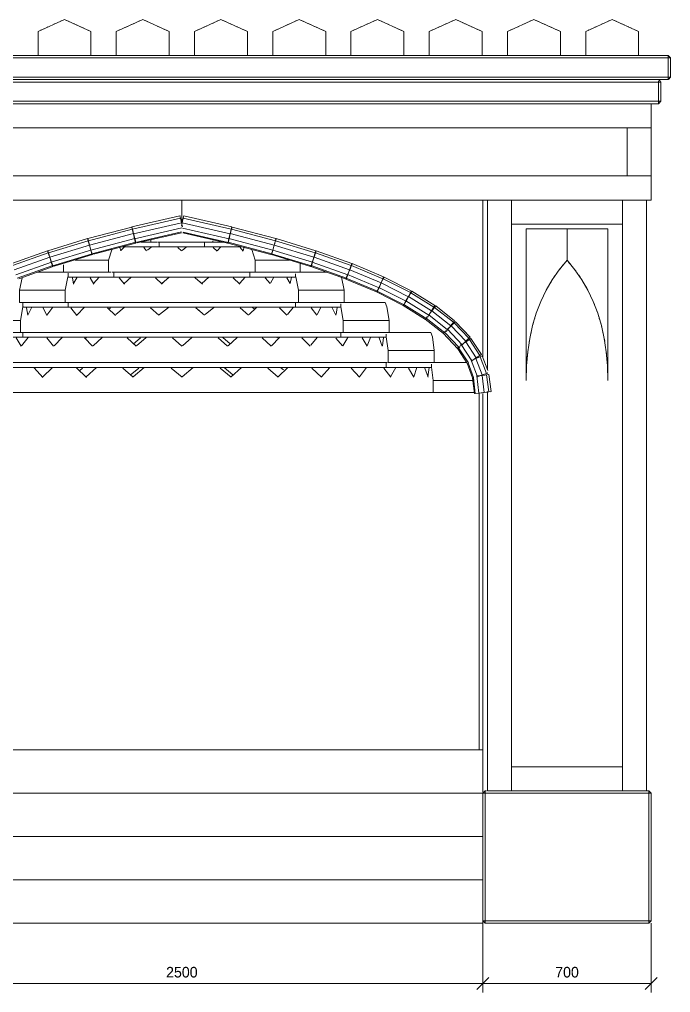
# Model space of a CAD drawing. Header units: metres. Extents: x 10 to 831, y 10 to 584.
# Drawn here: x 153 to 261.2, y 252.5 to 414.2 of the extents above; entities that cross this region are included whole.
import ezdxf
from ezdxf.enums import TextEntityAlignment as Align

# ---------------------------------------------------------------- set-up
doc = ezdxf.new("R2010")
doc.units = ezdxf.units.M
doc.layers.add('DIM', color=1, linetype='Continuous', lineweight=13)
doc.layers.add('VIS', color=8, linetype='Continuous', lineweight=13)

msp = doc.modelspace()

# ---------------------------------------------------------------- linework, layer by layer
at = {"layer": 'DIM'}
for p, q in [((230, 264), (230, 252.5)), ((230, 264), (230, 252.5)), ((258, 264), (258, 252.5)), ((130, 254), (230, 254)), ((229, 253), (231, 255)), ((229, 253), (231, 255)), ((230, 254), (258, 254)), ((257, 253), (259, 255))]:
    msp.add_line(p, q, dxfattribs=at)
at = {"layer": 'VIS'}
for p, q in [((160.5, 414.16), (156.1, 412.16)), ((159.84, 413.86), (159.95, 413.91)), ((160.28, 414.06), (160.5, 414.16)), ((160.5, 414.16), (160.83, 414.01)), ((164.9, 412.16), (160.5, 414.16)), ((160.5, 414.16), (160.5, 414.16)), ((161.16, 413.86), (161.27, 413.81)), ((173.5, 414.16), (169.1, 412.16)), ((172.84, 413.86), (172.95, 413.91)), ((173.28, 414.06), (173.5, 414.16)), ((173.5, 414.16), (173.83, 414.01)), ((177.9, 412.16), (173.5, 414.16)), ((173.5, 414.16), (173.5, 414.16)), ((174.16, 413.86), (174.27, 413.81)), ((186.5, 414.16), (182.1, 412.16)), ((185.84, 413.86), (185.95, 413.91)), ((186.28, 414.06), (186.5, 414.16)), ((186.5, 414.16), (186.83, 414.01)), ((190.9, 412.16), (186.5, 414.16)), ((186.5, 414.16), (186.5, 414.16)), ((187.16, 413.86), (187.27, 413.81)), ((199.5, 414.16), (195.1, 412.16)), ((198.84, 413.86), (198.95, 413.91)), ((199.28, 414.06), (199.5, 414.16)), ((199.5, 414.16), (199.83, 414.01)), ((203.9, 412.16), (199.5, 414.16)), ((199.5, 414.16), (199.5, 414.16)), ((200.16, 413.86), (200.27, 413.81)), ((212.5, 414.16), (208.1, 412.16)), ((211.84, 413.86), (211.95, 413.91)), ((212.28, 414.06), (212.5, 414.16)), ((212.5, 414.16), (212.83, 414.01)), ((216.9, 412.16), (212.5, 414.16)), ((212.5, 414.16), (212.5, 414.16)), ((213.16, 413.86), (213.27, 413.81)), ((225.5, 414.16), (221.1, 412.16)), ((224.84, 413.86), (224.95, 413.91)), ((225.28, 414.06), (225.5, 414.16)), ((225.5, 414.16), (225.83, 414.01)), ((229.9, 412.16), (225.5, 414.16)), ((225.5, 414.16), (225.5, 414.16)), ((226.16, 413.86), (226.27, 413.81)), ((238.5, 414.16), (234.1, 412.16)), ((237.84, 413.86), (237.95, 413.91)), ((238.28, 414.06), (238.5, 414.16)), ((238.5, 414.16), (238.83, 414.01)), ((242.9, 412.16), (238.5, 414.16)), ((238.5, 414.16), (238.5, 414.16)), ((239.16, 413.86), (239.27, 413.81)), ((251.5, 414.16), (247.1, 412.16)), ((250.84, 413.86), (250.95, 413.91)), ((251.28, 414.06), (251.5, 414.16)), ((251.5, 414.16), (251.83, 414.01)), ((255.9, 412.16), (251.5, 414.16)), ((251.5, 414.16), (251.5, 414.16)), ((252.16, 413.86), (252.27, 413.81)), ((156.54, 412.36), (156.65, 412.41)), ((156.98, 412.56), (157.09, 412.61)), ((157.64, 412.86), (157.75, 412.91)), ((158.08, 413.06), (158.19, 413.11)), ((158.74, 413.36), (158.85, 413.41)), ((159.18, 413.56), (159.29, 413.61)), ((161.6, 413.66), (161.71, 413.61)), ((162.04, 413.46), (162.15, 413.41)), ((162.48, 413.26), (162.81, 413.11)), ((163.14, 412.96), (163.25, 412.91)), ((163.58, 412.76), (163.69, 412.71)), ((164.02, 412.56), (164.13, 412.51)), ((164.46, 412.36), (164.57, 412.31)), ((169.54, 412.36), (169.65, 412.41)), ((169.98, 412.56), (170.09, 412.61)), ((170.42, 412.76), (170.53, 412.81)), ((170.86, 412.96), (170.97, 413.01)), ((171.52, 413.26), (171.63, 413.31)), ((171.96, 413.46), (172.07, 413.51)), ((172.4, 413.66), (172.51, 413.71)), ((174.82, 413.56), (174.93, 413.51)), ((175.26, 413.36), (175.37, 413.31)), ((175.92, 413.06), (176.03, 413.01)), ((176.36, 412.86), (176.47, 412.81)), ((177.02, 412.56), (177.13, 412.51)), ((177.46, 412.36), (177.57, 412.31)), ((182.54, 412.36), (182.65, 412.41)), ((182.98, 412.56), (183.09, 412.61)), ((183.64, 412.86), (183.75, 412.91)), ((184.08, 413.06), (184.19, 413.11)), ((184.74, 413.36), (184.85, 413.41)), ((185.18, 413.56), (185.29, 413.61)), ((187.6, 413.66), (187.71, 413.61)), ((188.04, 413.46), (188.15, 413.41)), ((188.48, 413.26), (188.59, 413.21)), ((189.14, 412.96), (189.25, 412.91)), ((189.58, 412.76), (189.69, 412.71)), ((190.02, 412.56), (190.13, 412.51)), ((190.46, 412.36), (190.57, 412.31)), ((195.54, 412.36), (195.65, 412.41)), ((195.98, 412.56), (196.09, 412.61)), ((196.42, 412.76), (196.53, 412.81)), ((196.86, 412.96), (196.97, 413.01)), ((197.3, 413.16), (197.63, 413.31)), ((197.96, 413.46), (198.07, 413.51)), ((198.4, 413.66), (198.51, 413.71)), ((200.82, 413.56), (200.93, 413.51)), ((201.26, 413.36), (201.37, 413.31)), ((201.92, 413.06), (202.03, 413.01)), ((202.36, 412.86), (202.47, 412.81)), ((203.02, 412.56), (203.13, 412.51)), ((203.46, 412.36), (203.57, 412.31)), ((208.54, 412.36), (208.65, 412.41)), ((208.98, 412.56), (209.09, 412.61)), ((209.64, 412.86), (209.75, 412.91)), ((210.08, 413.06), (210.19, 413.11)), ((210.74, 413.36), (210.85, 413.41)), ((211.18, 413.56), (211.29, 413.61)), ((213.82, 413.56), (213.93, 413.51)), ((214.26, 413.36), (214.37, 413.31)), ((214.92, 413.06), (215.03, 413.01)), ((215.36, 412.86), (215.47, 412.81)), ((216.02, 412.56), (216.13, 412.51)), ((216.46, 412.36), (216.57, 412.31)), ((221.54, 412.36), (221.65, 412.41)), ((221.98, 412.56), (222.09, 412.61)), ((222.64, 412.86), (222.75, 412.91)), ((223.08, 413.06), (223.19, 413.11)), ((223.74, 413.36), (223.85, 413.41)), ((224.18, 413.56), (224.29, 413.61)), ((226.6, 413.66), (226.71, 413.61)), ((227.04, 413.46), (227.15, 413.41)), ((227.48, 413.26), (227.81, 413.11)), ((228.14, 412.96), (228.25, 412.91)), ((228.58, 412.76), (228.69, 412.71)), ((229.02, 412.56), (229.13, 412.51)), ((229.46, 412.36), (229.57, 412.31)), ((234.54, 412.36), (234.65, 412.41)), ((234.98, 412.56), (235.09, 412.61)), ((235.42, 412.76), (235.53, 412.81)), ((235.86, 412.96), (235.97, 413.01)), ((236.52, 413.26), (236.63, 413.31)), ((236.96, 413.46), (237.07, 413.51)), ((237.4, 413.66), (237.51, 413.71)), ((239.82, 413.56), (239.93, 413.51)), ((240.26, 413.36), (240.37, 413.31)), ((240.92, 413.06), (241.03, 413.01)), ((241.36, 412.86), (241.47, 412.81)), ((242.02, 412.56), (242.13, 412.51)), ((242.46, 412.36), (242.57, 412.31)), ((247.54, 412.36), (247.65, 412.41)), ((247.98, 412.56), (248.09, 412.61)), ((248.64, 412.86), (248.75, 412.91)), ((249.08, 413.06), (249.19, 413.11)), ((249.74, 413.36), (249.85, 413.41)), ((250.18, 413.56), (250.29, 413.61)), ((252.6, 413.66), (252.71, 413.61)), ((253.04, 413.46), (253.15, 413.41)), ((253.48, 413.26), (253.59, 413.21)), ((254.14, 412.96), (254.25, 412.91)), ((254.58, 412.76), (254.69, 412.71)), ((255.02, 412.56), (255.13, 412.51)), ((255.46, 412.36), (255.57, 412.31)), ((156.1, 412.16), (156.1, 408.2848)), ((164.9, 412.16), (164.9, 408.2848)), ((164.9, 408.41), (164.9, 412.16)), ((164.9, 412.16), (164.9, 412.16)), ((169.1, 412.16), (169.1, 408.2848)), ((177.9, 412.16), (177.9, 408.16)), ((177.9, 408.41), (177.9, 412.16)), ((177.9, 412.16), (177.9, 412.16)), ((182.1, 412.16), (182.1, 408.2848)), ((190.9, 412.16), (190.9, 408.16)), ((190.9, 408.41), (190.9, 412.16)), ((190.9, 412.16), (190.9, 412.16)), ((195.1, 412.16), (195.1, 408.2848)), ((203.9, 412.16), (203.9, 408.16)), ((203.9, 408.41), (203.9, 412.16)), ((203.9, 412.16), (203.9, 412.16)), ((208.1, 412.16), (208.1, 408.2848)), ((216.9, 412.16), (216.9, 408.16)), ((216.9, 408.41), (216.9, 412.16)), ((216.9, 412.16), (216.9, 412.16)), ((221.1, 412.16), (221.1, 408.2848)), ((229.9, 412.16), (229.9, 408.16)), ((229.9, 408.41), (229.9, 412.16)), ((229.9, 412.16), (229.9, 412.16)), ((234.1, 412.16), (234.1, 408.2848)), ((242.9, 412.16), (242.9, 408.16)), ((242.9, 408.16), (242.9, 412.16)), ((242.9, 412.16), (242.9, 412.16)), ((247.1, 412.16), (247.1, 408.16)), ((255.9, 412.16), (255.9, 408.16)), ((255.9, 408.16), (255.9, 412.16)), ((255.9, 412.16), (255.9, 412.16)), ((260.8, 408.16), (99.2, 408.16)), ((99.2, 407.76), (260.8, 407.76)), ((152.0308, 408.16), (156.214, 408.16)), ((164.9396, 408.16), (169.1232, 408.16)), ((177.9, 408.16), (177.7776, 408.16)), ((177.9, 408.16), (177.9, 408.16)), ((178.0876, 408.16), (182.032, 408.16)), ((190.9, 408.16), (190.7776, 408.16)), ((190.9, 408.16), (190.9, 408.16)), ((190.9964, 408.16), (195.18, 408.16)), ((203.9, 408.16), (203.7776, 408.16)), ((203.9, 408.16), (203.9, 408.16)), ((203.9052, 408.16), (208.0888, 408.16)), ((216.9, 408.16), (216.7776, 408.16)), ((216.9, 408.16), (216.9, 408.16)), ((217.0532, 408.16), (220.9976, 408.16)), ((229.9, 408.16), (229.7776, 408.16)), ((229.9, 408.16), (229.9, 408.16)), ((229.962, 408.16), (234.1456, 408.16)), ((240.7, 408.16), (242.9, 408.16)), ((242.9, 408.16), (242.7776, 408.16)), ((242.9, 408.16), (242.9, 408.16)), ((243.11, 408.16), (247.0544, 408.16)), ((247.1, 408.16), (255.9, 408.16)), ((247.1, 408.16), (247.1, 408.16)), ((255.9, 408.16), (255.7776, 408.16)), ((255.9, 408.16), (255.9, 408.16)), ((256.0188, 408.16), (260.8, 408.16)), ((260.8, 408.16), (261.2, 407.76)), ((260.8, 408.16), (260.8, 407.76)), ((261.2, 407.76), (260.8, 408.16)), ((260.8, 408.16), (260.8, 408.16)), ((260.8, 407.76), (261.2, 407.76)), ((260.8, 407.76), (260.8, 404.56)), ((261.2, 407.76), (261.1, 407.76)), ((261.2, 407.76), (261.2, 404.56)), ((261.2, 404.56), (261.2, 407.76)), ((261.2, 407.76), (261.2, 407.76)), ((260.8, 404.56), (99.2, 404.56)), ((99.2, 404.16), (260.8, 404.16)), ((260.8, 404.16), (261.2, 404.56)), ((261.2, 404.56), (260.8, 404.56)), ((260.8, 404.56), (260.8, 404.16)), ((260.8, 404.16), (260.8, 404.16)), ((261.2, 404.56), (260.9, 404.26)), ((261.2, 404.56), (261.2, 404.56)), ((100.8, 403.76), (259.2, 403.76)), ((259.2, 403.96), (259.2, 403.76)), ((259.2, 403.76), (259.6, 403.76)), ((259.2, 403.76), (259.2, 400.56)), ((259.6, 403.76), (259.3, 404.06)), ((259.4, 403.96), (259.6, 403.76)), ((259.6, 403.76), (259.5, 403.76)), ((259.6, 403.76), (259.6, 403.76)), ((259.6, 400.56), (259.6, 403.76)), ((259.6, 403.76), (259.6, 400.56)), ((259.2, 400.56), (100.8, 400.56)), ((100.8, 400.16), (259.2, 400.16)), ((258, 384.16), (258, 400.0388)), ((258, 384.16), (258, 400.0388)), ((258, 396.16), (258, 400.0352)), ((258, 396.16), (258, 400.0352)), ((259.2, 400.16), (259.6, 400.56)), ((259.6, 400.56), (259.2, 400.56)), ((259.2, 400.56), (259.2, 400.16)), ((259.2, 400.16), (259.2, 400.16)), ((259.6, 400.56), (259.3, 400.26)), ((259.6, 400.56), (259.6, 400.56)), ((258, 396.16), (102, 396.16)), ((106, 396.16), (254, 396.16)), ((254, 396.16), (254, 396.16)), ((254, 388.16), (254, 396.16)), ((254, 396.16), (258, 396.16)), ((254, 388.16), (254, 396.16)), ((258, 396.16), (257.8752, 396.16)), ((258, 396.16), (258, 396.16)), ((258, 396.16), (258, 396.16)), ((258, 388.16), (258, 396.16)), ((258, 388.16), (258, 396.16)), ((102, 388.16), (258, 388.16)), ((254, 388.16), (106, 388.16)), ((258, 388.16), (254, 388.16)), ((254, 388.16), (254, 388.16)), ((258, 388.16), (257.8804, 388.16)), ((258, 388.16), (258, 388.16)), ((258, 384.16), (258, 388.16)), ((258, 384.16), (258, 388.16)), ((258, 388.16), (258, 388.16)), ((258, 384.16), (102, 384.16)), ((180, 380.41), (180, 384.0352)), ((180, 383.91), (180, 380.2852)), ((230, 358.1752), (230, 384.0396)), ((230, 358.1752), (230, 384.0396)), ((230, 358.1752), (230, 384.0396)), ((230, 383.9192), (230, 358.0548)), ((230.8, 356.08), (230.8, 384.04)), ((234.8, 286), (234.8, 384.04)), ((234.8, 380.16), (234.8, 384.0352)), ((253.2, 286), (253.2, 384.04)), ((253.2, 380.16), (253.2, 384.0352)), ((257.2, 286.24), (257.2, 384.04)), ((257.2, 286.24), (257.2, 384.04)), ((257.2, 286), (257.2, 384.04)), ((257.2, 286.24), (257.2, 384.04)), ((258, 384.16), (257.8804, 384.16)), ((258, 384.16), (258, 384.16)), ((258, 384.16), (258, 384.16)), ((171.706, 379.6908), (179.692, 381.5108)), ((179.7772, 381.1372), (171.7912, 379.3172)), ((171.9612, 378.5704), (179.9476, 380.3904)), ((179.692, 381.5108), (179.7772, 381.1372)), ((179.7028, 381.4632), (179.692, 381.5108)), ((179.7348, 381.324), (179.692, 381.5108)), ((179.7772, 381.1372), (179.9476, 380.3904)), ((179.8624, 380.764), (179.8412, 380.8572)), ((179.89, 380.6432), (179.952, 380.3712)), ((179.9256, 379.834), (180.0524, 380.3904)), ((179.9476, 380.3904), (179.926, 380.484)), ((179.9476, 380.3904), (180.106, 379.6948)), ((180.0524, 380.3904), (180.0112, 380.2092)), ((180.0524, 380.3904), (180.2228, 381.1372)), ((180.0524, 380.3904), (188.0388, 378.5704)), ((180.0852, 380.5332), (180.0988, 380.5936)), ((180.1676, 380.8956), (180.2228, 381.1372)), ((180.2228, 381.1372), (180.308, 381.5108)), ((188.2088, 379.3172), (180.2228, 381.1372)), ((180.2796, 381.3864), (180.308, 381.5108)), ((180.308, 381.5108), (180.2916, 381.4396)), ((180.308, 381.5108), (188.294, 379.6908)), ((253.2, 380.16), (234.8, 380.16)), ((234.8, 380.16), (234.8, 380.16)), ((234.8, 290.2404), (234.8, 380.0396)), ((164.3704, 377.7676), (171.662, 379.6808)), ((171.7584, 379.3132), (164.4668, 377.4)), ((164.6608, 376.6608), (171.9524, 378.574)), ((171.662, 379.6808), (171.7584, 379.3132)), ((171.6748, 379.6328), (171.662, 379.6808)), ((171.7184, 379.4656), (171.662, 379.6808)), ((171.7912, 379.3172), (171.706, 379.6908)), ((171.706, 379.6908), (171.7116, 379.6672)), ((171.706, 379.6908), (171.7272, 379.5976)), ((171.7588, 379.312), (171.7344, 379.404)), ((171.7584, 379.3132), (171.9524, 378.574)), ((171.9612, 378.5704), (171.7912, 379.3172)), ((171.8876, 378.8208), (171.8032, 379.1432)), ((171.8624, 379.0044), (171.8832, 378.914)), ((171.9524, 378.574), (171.88, 378.8508)), ((171.9188, 378.7572), (171.9612, 378.5704)), ((171.9452, 378.642), (172.0068, 378.37)), ((171.9524, 378.574), (172.17, 377.7452)), ((172.1516, 377.7356), (171.9612, 378.5704)), ((171.9888, 378.45), (171.9636, 378.5596)), ((172.0008, 378.3904), (171.9724, 378.498)), ((172.1516, 377.7356), (180.0204, 379.5288)), ((172.2892, 377.1316), (179.9228, 378.8716)), ((172.5564, 377.0428), (179.9556, 378.7288)), ((180.0972, 379.5024), (187.8484, 377.7356)), ((180.162, 378.702), (187.5608, 377.016)), ((180.1944, 378.8448), (187.7108, 377.1316)), ((187.83, 377.7452), (188.0476, 378.574)), ((188.0388, 378.5704), (187.8484, 377.7356)), ((188.0388, 378.5704), (188.0248, 378.51)), ((188.2088, 379.3172), (188.0388, 378.5704)), ((188.0476, 378.574), (188.2416, 379.3132)), ((188.0476, 378.574), (195.3392, 376.6608)), ((188.0556, 378.6056), (188.1252, 378.8708)), ((188.1264, 378.9548), (188.0576, 378.6528)), ((188.2088, 379.3172), (188.1952, 379.2568)), ((188.1952, 379.1364), (188.2416, 379.3132)), ((188.294, 379.6908), (188.2088, 379.3172)), ((188.2416, 379.3132), (188.338, 379.6808)), ((195.5332, 377.4), (188.2416, 379.3132)), ((188.338, 379.6808), (188.3188, 379.6084)), ((188.338, 379.6808), (195.6296, 377.7676)), ((237.2, 379.36), (237.2, 354.16)), ((244, 379.36), (237.2, 379.36)), ((244, 374.16), (244, 379.36)), ((250.8, 379.36), (244, 379.36)), ((244, 379.36), (244, 374.16)), ((250.8, 379.36), (250.8, 354.16)), ((250.8, 354.16), (250.8, 379.36)), ((250.8, 379.36), (250.8, 379.36)), ((157.7212, 375.7472), (164.3184, 377.754)), ((164.428, 377.3944), (157.8308, 375.388)), ((164.3184, 377.754), (164.428, 377.3944)), ((164.3832, 377.542), (164.3184, 377.754)), ((164.4668, 377.4), (164.3704, 377.7676)), ((164.3704, 377.7676), (164.3768, 377.7432)), ((164.428, 377.3944), (164.6496, 376.6652)), ((164.6496, 376.6652), (164.4564, 377.3004)), ((164.6608, 376.6608), (164.4668, 377.4)), ((164.512, 377.1176), (164.4796, 377.2236)), ((164.6412, 376.6936), (164.6088, 376.7996)), ((164.6432, 376.7276), (164.7136, 376.4588)), ((164.8784, 375.832), (172.17, 377.7452)), ((165.036, 375.2304), (172.3276, 377.144)), ((165.3092, 375.1476), (172.3656, 376.9992)), ((172.17, 377.7452), (172.1416, 377.8528)), ((172.2892, 377.1316), (172.1516, 377.7356)), ((172.17, 377.7452), (172.3276, 377.144)), ((172.2892, 377.1316), (172.2644, 377.2416)), ((172.3108, 377.0368), (172.2892, 377.1316)), ((172.3276, 377.144), (172.2992, 377.2524)), ((172.3276, 377.144), (172.3656, 376.9992)), ((172.3656, 376.9992), (172.3376, 377.1068)), ((172.3656, 376.9992), (172.3496, 377.0604)), ((173.2232, 377.16), (174.8304, 377.16)), ((174.8304, 377.16), (174.8304, 377.5352)), ((175.83, 377.16), (174.8304, 377.16)), ((175.9804, 377.16), (176.224, 377.16)), ((176.224, 377.16), (176.2964, 377.16)), ((176.224, 376.36), (176.224, 377.16)), ((176.2964, 377.16), (176.5116, 377.16)), ((176.5116, 377.16), (176.8604, 377.16)), ((176.8604, 377.16), (177.33, 377.16)), ((177.33, 377.16), (177.902, 377.16)), ((177.902, 377.16), (178.5548, 377.16)), ((178.5548, 377.16), (178.448, 377.16)), ((178.5548, 377.16), (179.2632, 377.16)), ((179.2632, 377.16), (180, 377.16)), ((180, 377.16), (180.7368, 377.16)), ((180.7368, 377.16), (181.4448, 377.16)), ((181.4448, 377.16), (182.098, 377.16)), ((182.098, 377.16), (182.67, 377.16)), ((182.67, 377.16), (183.1396, 377.16)), ((183.1396, 377.16), (183.4884, 377.16)), ((183.4884, 377.16), (183.7036, 377.16)), ((183.7036, 377.16), (183.776, 377.16)), ((183.776, 377.16), (184.1412, 377.16)), ((183.776, 376.36), (183.776, 377.16)), ((185.1696, 377.16), (184.0648, 377.16)), ((185.1696, 377.41), (185.1696, 377.16)), ((185.1696, 377.16), (187.0032, 377.16)), ((187.6344, 376.9992), (187.6724, 377.144)), ((187.6344, 376.9992), (187.6572, 377.0868)), ((187.6344, 376.9992), (194.8084, 375.1168)), ((187.6724, 377.144), (187.83, 377.7452)), ((187.6724, 377.144), (194.964, 375.2304)), ((187.7108, 377.1316), (187.6836, 377.0128)), ((187.8484, 377.7356), (187.7108, 377.1316)), ((187.83, 377.7452), (187.8136, 377.6832)), ((187.83, 377.7452), (195.1216, 375.832)), ((187.8484, 377.7356), (187.8344, 377.6736)), ((195.5332, 377.4), (195.3392, 376.6608)), ((195.3504, 376.6652), (195.572, 377.3944)), ((195.4064, 376.9172), (195.3904, 376.8568)), ((195.4116, 376.8664), (195.4384, 376.9544)), ((195.5332, 377.4), (195.4856, 377.2188)), ((195.5184, 377.2184), (195.572, 377.3944)), ((195.6296, 377.7676), (195.5332, 377.4)), ((195.572, 377.3944), (195.6816, 377.754)), ((202.1692, 375.388), (195.572, 377.3944)), ((195.6816, 377.754), (195.602, 377.4928)), ((195.6436, 377.6296), (195.6816, 377.754)), ((195.6816, 377.754), (195.674, 377.7292)), ((195.6816, 377.754), (202.2788, 375.7472)), ((151.7568, 373.6284), (157.6596, 375.7284)), ((157.7836, 375.38), (151.8808, 373.28)), ((157.6596, 375.7284), (157.7836, 375.38)), ((157.9556, 374.8964), (157.6596, 375.7284)), ((157.8308, 375.388), (157.7212, 375.7472)), ((157.7212, 375.7472), (157.7436, 375.6736)), ((157.7212, 375.7472), (157.9144, 375.1124)), ((157.7856, 375.5352), (157.7212, 375.7472)), ((157.7836, 375.38), (158.0376, 374.6652)), ((158.0524, 374.6588), (157.8308, 375.388)), ((157.9148, 375.1108), (157.8824, 375.2172)), ((157.9268, 375.0712), (158.0072, 374.8072)), ((158.0524, 374.6588), (164.6496, 376.6652)), ((158.302, 373.8384), (164.8992, 375.8452)), ((158.4836, 373.2404), (165.0808, 375.2468)), ((158.7644, 373.1644), (165.126, 375.0996)), ((164.6496, 376.6652), (164.8992, 375.8452)), ((164.8784, 375.832), (164.6608, 376.6608)), ((164.7088, 376.4772), (164.6808, 376.5848)), ((164.8784, 375.832), (164.85, 375.9396)), ((164.8992, 375.8452), (164.8668, 375.9512)), ((165.036, 375.2304), (164.8784, 375.832)), ((164.8992, 375.8452), (165.0808, 375.2468)), ((165.0488, 375.1824), (165.036, 375.2304)), ((165.0808, 375.2468), (165.0484, 375.3544)), ((165.0808, 375.2468), (165.0884, 375.2224)), ((165.126, 375.0996), (165.0936, 375.2056)), ((165.126, 375.0996), (165.1076, 375.1592)), ((165.1108, 375.1488), (165.126, 375.0996)), ((167.7912, 374.16), (168.3384, 375.8852)), ((169.674, 376.26), (169.8404, 375.7352)), ((169.9436, 375.81), (170.3988, 376.3352)), ((176.224, 376.36), (170.0184, 376.36)), ((173.6576, 376.26), (174.1124, 375.7352)), ((174.2672, 375.81), (174.8888, 376.3352)), ((176.2964, 376.36), (176.224, 376.36)), ((176.5116, 376.36), (176.2964, 376.36)), ((176.8604, 376.36), (176.5116, 376.36)), ((177.33, 376.36), (176.8604, 376.36)), ((177.902, 376.36), (177.33, 376.36)), ((178.5548, 376.36), (177.902, 376.36)), ((179.2632, 376.36), (178.5548, 376.36)), ((180, 376.36), (179.2632, 376.36)), ((179.3404, 376.26), (179.962, 375.7352)), ((180.7368, 376.36), (180, 376.36)), ((180.076, 375.7672), (180.742, 376.3296)), ((181.4448, 376.36), (180.7368, 376.36)), ((182.098, 376.36), (181.4448, 376.36)), ((182.67, 376.36), (182.098, 376.36)), ((183.1396, 376.36), (182.67, 376.36)), ((183.4884, 376.36), (183.1396, 376.36)), ((183.7036, 376.36), (183.4884, 376.36)), ((183.776, 376.36), (183.7036, 376.36)), ((189.86, 376.36), (183.776, 376.36)), ((185.2128, 376.2492), (185.8784, 375.6868)), ((185.9156, 375.7672), (186.4028, 376.3296)), ((189.6756, 376.2492), (190.1632, 375.6868)), ((190.1696, 375.7672), (190.348, 376.3296)), ((191.648, 375.928), (192.2088, 374.16)), ((194.874, 375.0996), (194.9004, 375.1864)), ((194.874, 375.0996), (194.8964, 375.1732)), ((194.874, 375.0996), (201.3536, 373.1288)), ((194.9188, 375.2468), (195.1008, 375.8452)), ((194.9188, 375.2468), (201.516, 373.2404)), ((194.964, 375.2304), (194.9448, 375.158)), ((195.1216, 375.832), (194.964, 375.2304)), ((195.1008, 375.8452), (195.3504, 376.6652)), ((195.1008, 375.8452), (201.698, 373.8384)), ((195.3392, 376.6608), (195.1216, 375.832)), ((195.3392, 376.6608), (195.2916, 376.4796)), ((195.2976, 376.4912), (195.3504, 376.6652)), ((195.3044, 376.5148), (195.3312, 376.6028)), ((195.3504, 376.6652), (201.9476, 374.6588)), ((202.1692, 375.388), (201.9476, 374.6588)), ((201.962, 374.6652), (202.2164, 375.38)), ((202.1692, 375.388), (202.1512, 375.3276)), ((202.2788, 375.7472), (202.1692, 375.388)), ((202.1728, 375.3992), (202.1992, 375.4864)), ((202.3404, 375.7284), (202.1868, 375.2968)), ((202.2164, 375.38), (202.3404, 375.7284)), ((208.1192, 373.28), (202.2164, 375.38)), ((202.2408, 375.6228), (202.2788, 375.7472)), ((202.2636, 375.698), (202.2788, 375.7472)), ((202.3404, 375.7284), (202.3316, 375.7032)), ((202.3404, 375.7284), (208.2432, 373.6284)), ((152.1348, 372.5652), (158.0376, 374.6652)), ((152.4228, 371.7564), (158.3256, 373.8564)), ((158.0436, 374.6868), (158.0116, 374.7928)), ((158.0376, 374.6652), (158.3256, 373.8564)), ((158.302, 373.8384), (158.0524, 374.6588)), ((158.0808, 374.5448), (158.1112, 374.4584)), ((158.302, 373.8384), (158.2696, 373.9444)), ((158.3256, 373.8564), (158.2884, 373.9604)), ((158.4836, 373.2404), (158.302, 373.8384)), ((158.3256, 373.8564), (158.5364, 373.2632)), ((162.2704, 374.16), (167.7912, 374.16)), ((167.7912, 372.16), (167.7912, 374.16)), ((192.2088, 374.16), (192.2088, 372.16)), ((197.846, 374.16), (192.2088, 374.16)), ((199.65, 372.16), (199.65, 373.5348)), ((201.4632, 373.2632), (201.6744, 373.8564)), ((201.698, 373.8384), (201.516, 373.2404)), ((201.6744, 373.8564), (201.962, 374.6652)), ((201.6744, 373.8564), (207.5772, 371.7564)), ((201.698, 373.8384), (201.6792, 373.7764)), ((201.9476, 374.6588), (201.698, 373.8384)), ((201.9008, 374.4924), (201.962, 374.6652)), ((201.9476, 374.6588), (201.9292, 374.5984)), ((201.962, 374.6652), (207.8648, 372.5652)), ((208.2432, 373.6284), (208.1192, 373.28)), ((208.1772, 373.2688), (208.3176, 373.6016)), ((208.3176, 373.6016), (208.2096, 373.3456)), ((208.2252, 373.578), (208.2432, 373.6284)), ((208.3176, 373.6016), (208.2844, 373.5232)), ((208.3176, 373.6016), (213.5256, 371.4084)), ((242.708, 372.592), (244, 374.16)), ((244, 374.16), (245.292, 372.592)), ((244.4844, 373.572), (244.2424, 373.866)), ((152.6336, 371.1632), (158.5364, 373.2632)), ((152.9148, 371.0924), (158.5904, 373.1116)), ((156.0384, 372.16), (160.3212, 372.16)), ((158.4988, 373.1912), (158.4836, 373.2404)), ((158.5364, 373.2632), (158.5456, 373.238)), ((158.5904, 373.1116), (158.5536, 373.2156)), ((158.5904, 373.1116), (158.5696, 373.1696)), ((158.5724, 373.162), (158.5904, 373.1116)), ((160.35, 373.41), (160.35, 372.16)), ((160.35, 372.16), (160.3804, 372.16)), ((160.35, 372.16), (167.7912, 372.16)), ((161.136, 371.36), (161.136, 372.0268)), ((168.2768, 372.16), (167.7912, 372.16)), ((168.4364, 372.16), (168.68, 372.16)), ((168.68, 372.16), (168.8976, 372.16)), ((168.68, 371.36), (168.68, 372.16)), ((168.8976, 372.16), (169.5416, 372.16)), ((169.5416, 372.16), (170.5876, 372.16)), ((170.5876, 372.16), (171.9956, 372.16)), ((171.9956, 372.16), (173.7108, 372.16)), ((173.7108, 372.16), (175.668, 372.16)), ((175.668, 372.16), (177.7916, 372.16)), ((177.7916, 372.16), (180, 372.16)), ((180, 372.16), (182.2084, 372.16)), ((182.2084, 372.16), (184.332, 372.16)), ((184.332, 372.16), (186.2892, 372.16)), ((186.2892, 372.16), (188.0044, 372.16)), ((188.0044, 372.16), (189.4124, 372.16)), ((189.4124, 372.16), (190.4584, 372.16)), ((190.4584, 372.16), (191.1024, 372.16)), ((191.1024, 372.16), (191.32, 372.16)), ((191.32, 372.16), (191.6852, 372.16)), ((191.32, 371.36), (191.32, 372.16)), ((192.2088, 372.16), (191.7308, 372.16)), ((192.2088, 372.16), (199.65, 372.16)), ((198.864, 371.8932), (198.864, 371.36)), ((204.0304, 372.16), (199.6444, 372.16)), ((201.4096, 373.1116), (201.44, 373.198)), ((201.4096, 373.1116), (201.4364, 373.1872)), ((201.4096, 373.1116), (207.1988, 371.052)), ((201.4632, 373.2632), (207.366, 371.1632)), ((201.516, 373.2404), (201.4936, 373.1664)), ((207.5512, 371.7816), (207.8844, 372.5736)), ((207.8648, 372.5652), (207.5772, 371.7564)), ((207.8844, 372.5736), (207.8084, 372.3932)), ((207.8128, 372.4032), (207.8844, 372.5736)), ((208.1192, 373.28), (207.8648, 372.5652)), ((207.8844, 372.5736), (208.1772, 373.2688)), ((207.8844, 372.5736), (213.0928, 370.3804)), ((207.9748, 372.788), (208, 372.848)), ((208.1268, 373.1484), (208.1772, 373.2688)), ((213.3856, 371.0756), (208.1772, 373.2688)), ((241.552, 370.928), (242.708, 372.592)), ((242.5636, 372.384), (242.4912, 372.28)), ((243.354, 373.376), (242.7888, 372.69)), ((245.1304, 372.788), (245.0496, 372.886)), ((245.292, 372.592), (246.448, 370.928)), ((245.4364, 372.384), (245.364, 372.488)), ((153.4512, 371.2492), (153.0344, 369.16)), ((160.6216, 369.16), (161.07, 371.41)), ((161.07, 371.41), (161.1288, 371.5352)), ((168.68, 371.36), (161.136, 371.36)), ((161.136, 371.36), (161.148, 371.36)), ((161.8072, 371.2492), (162.0156, 370.2048)), ((162.0024, 370.2852), (162.602, 371.3296)), ((164.7704, 371.2492), (165.3704, 370.2048)), ((165.33, 370.2852), (166.2488, 371.3296)), ((168.8976, 371.36), (168.68, 371.36)), ((169.5416, 371.36), (168.8976, 371.36)), ((170.5876, 371.36), (169.5416, 371.36)), ((169.5708, 371.2492), (170.4896, 370.2048)), ((170.4268, 370.2852), (171.554, 371.3296)), ((171.9956, 371.36), (170.5876, 371.36)), ((173.7108, 371.36), (171.9956, 371.36)), ((175.668, 371.36), (173.7108, 371.36)), ((175.6292, 371.2492), (176.756, 370.2048)), ((177.7916, 371.36), (175.668, 371.36)), ((176.6784, 370.2852), (177.8776, 371.3296)), ((177.0472, 370.6064), (176.7704, 370.3652)), ((177.7856, 371.2492), (177.5088, 371.0084)), ((180, 371.36), (177.7916, 371.36)), ((182.2084, 371.36), (180, 371.36)), ((182.3992, 371.0884), (182.122, 371.3296)), ((184.332, 371.36), (182.2084, 371.36)), ((182.2144, 371.2492), (183.414, 370.2048)), ((183.1372, 370.4456), (182.8604, 370.6868)), ((183.3304, 370.2852), (184.4576, 371.3296)), ((186.2892, 371.36), (184.332, 371.36)), ((188.0044, 371.36), (186.2892, 371.36)), ((189.4124, 371.36), (188.0044, 371.36)), ((188.5328, 371.2492), (189.66, 370.2048)), ((190.4584, 371.36), (189.4124, 371.36)), ((189.6572, 370.3716), (190.4944, 371.3236)), ((191.1024, 371.36), (190.4584, 371.36)), ((191.32, 371.36), (191.1024, 371.36)), ((198.864, 371.36), (191.32, 371.36)), ((193.8328, 371.2368), (194.67, 370.2852)), ((194.7256, 370.3716), (195.272, 371.3236)), ((197.4508, 371.2368), (197.9976, 370.2852)), ((198.0008, 370.2852), (198.2088, 371.3296)), ((198.8856, 371.5036), (198.93, 371.41)), ((198.93, 371.41), (199.3784, 369.16)), ((206.9656, 369.16), (206.5328, 371.3296)), ((207.238, 371.0384), (207.274, 371.1236)), ((207.238, 371.0384), (207.2712, 371.1168)), ((207.238, 371.0384), (212.3332, 368.8928)), ((207.304, 371.1952), (207.5512, 371.7816)), ((207.304, 371.1952), (212.5124, 369.002)), ((207.366, 371.1632), (207.3392, 371.0872)), ((207.5772, 371.7564), (207.366, 371.1632)), ((207.5512, 371.7816), (207.5248, 371.7196)), ((207.5512, 371.7816), (212.7592, 369.5884)), ((212.7316, 369.624), (213.1204, 370.392)), ((213.0928, 370.3804), (212.7592, 369.5884)), ((213.0212, 370.2096), (213.0928, 370.3804)), ((213.1204, 370.392), (213.0296, 370.2124)), ((213.3856, 371.0756), (213.0928, 370.3804)), ((213.1204, 370.392), (213.4584, 371.0588)), ((213.1204, 370.392), (217.6344, 368.1052)), ((213.2404, 370.7304), (213.3856, 371.0756)), ((213.5256, 371.4084), (213.3856, 371.0756)), ((213.4584, 371.0588), (213.6156, 371.3692)), ((217.972, 368.772), (213.4584, 371.0588)), ((213.6156, 371.3692), (213.4884, 371.118)), ((213.5036, 371.356), (213.5256, 371.4084)), ((213.6156, 371.3692), (213.574, 371.2872)), ((213.6156, 371.3692), (218.1296, 369.0828)), ((240.532, 369.168), (241.552, 370.928)), ((241.4244, 370.708), (240.9784, 369.938)), ((241.9856, 371.552), (241.7688, 371.24)), ((246.1588, 371.344), (245.942, 371.656)), ((246.448, 370.928), (247.468, 369.168)), ((246.5756, 370.708), (246.5116, 370.818)), ((153.0344, 369.16), (153.0344, 367.16)), ((153.0344, 369.16), (160.6216, 369.16)), ((160.6216, 367.16), (160.6216, 369.16)), ((199.3784, 369.16), (199.3784, 367.16)), ((206.9656, 369.16), (199.3784, 369.16)), ((206.9656, 367.16), (206.9656, 369.16)), ((212.3568, 368.884), (212.398, 368.966)), ((212.3568, 368.884), (216.7628, 366.652)), ((212.4396, 369.048), (212.7316, 369.624)), ((212.4396, 369.048), (216.9536, 366.7612)), ((212.5124, 369.002), (212.4792, 368.9236)), ((212.7592, 369.5884), (212.5124, 369.002)), ((212.7316, 369.624), (212.7004, 369.5624)), ((212.7316, 369.624), (217.2452, 367.3372)), ((212.7592, 369.5884), (212.7332, 369.5264)), ((217.972, 368.772), (217.6344, 368.1052)), ((217.6752, 368.1208), (218.0644, 368.746)), ((217.972, 368.772), (217.9416, 368.712)), ((218.1296, 369.0828), (217.972, 368.772)), ((218.0644, 368.746), (218.2384, 369.0248)), ((221.884, 366.366), (218.0644, 368.746)), ((218.2384, 369.0248), (218.184, 368.938)), ((218.2384, 369.0248), (218.1876, 368.9432)), ((218.2384, 369.0248), (222.0576, 366.6448)), ((239.648, 367.312), (240.532, 369.168)), ((240.4216, 368.936), (240.366, 368.82)), ((247.2128, 369.608), (247.0216, 369.938)), ((247.468, 369.168), (248.352, 367.312)), ((247.5784, 368.936), (247.5232, 369.052)), ((153.0344, 367.16), (153.0552, 367.16)), ((153.0344, 367.16), (160.6216, 367.16)), ((153.592, 366.36), (153.592, 367.0268)), ((160.8268, 367.16), (160.6216, 367.16)), ((160.8928, 367.16), (161.136, 367.16)), ((161.136, 367.16), (161.4984, 367.16)), ((161.136, 366.36), (161.136, 367.16)), ((161.4984, 367.16), (162.572, 367.16)), ((162.572, 367.16), (164.3152, 367.16)), ((164.3152, 367.16), (166.6612, 367.16)), ((166.6612, 367.16), (169.5196, 367.16)), ((169.5196, 367.16), (172.7812, 367.16)), ((172.7812, 367.16), (176.3196, 367.16)), ((176.3196, 367.16), (180, 367.16)), ((180, 367.16), (179.8784, 367.16)), ((180, 367.16), (183.68, 367.16)), ((183.68, 367.16), (187.2188, 367.16)), ((187.2188, 367.16), (190.4804, 367.16)), ((190.4804, 367.16), (193.3388, 367.16)), ((193.3388, 367.16), (195.6848, 367.16)), ((195.6848, 367.16), (197.428, 367.16)), ((197.428, 367.16), (198.5016, 367.16)), ((198.5016, 367.16), (198.864, 367.16)), ((198.864, 367.16), (199.2292, 367.16)), ((198.864, 366.36), (198.864, 367.16)), ((199.3784, 367.16), (199.1404, 367.16)), ((199.3784, 367.16), (206.9656, 367.16)), ((213.7648, 367.16), (206.9732, 367.16)), ((213.7648, 367.16), (213.748, 367.1184)), ((214.0688, 366.41), (213.7648, 367.16)), ((216.87, 366.8288), (217.2188, 367.3888)), ((217.2452, 367.3372), (217.0996, 367.0492)), ((217.2452, 367.3372), (217.214, 367.2756)), ((217.2188, 367.3888), (217.6752, 368.1208)), ((217.2188, 367.3888), (221.038, 365.0088)), ((217.6344, 368.1052), (217.2452, 367.3372)), ((217.5132, 367.866), (217.4828, 367.806)), ((217.6344, 368.1052), (217.604, 368.0456)), ((217.6752, 368.1208), (221.4944, 365.7408)), ((238.9, 365.36), (239.648, 367.312)), ((239.8688, 367.776), (239.8136, 367.66)), ((240.2004, 368.472), (240.0348, 368.124)), ((248.1308, 367.776), (247.9652, 368.124)), ((248.352, 367.312), (249.1, 365.36)), ((153.17, 364.16), (153.5568, 366.41)), ((153.5568, 366.41), (153.6076, 366.5352)), ((161.136, 366.36), (153.592, 366.36)), ((153.592, 366.36), (153.604, 366.36)), ((154.1924, 366.2492), (154.3996, 365.044)), ((154.4136, 365.06), (155.0536, 366.3352)), ((156.9412, 366.26), (157.5808, 364.9848)), ((157.5752, 365.06), (158.584, 366.3352)), ((161.4984, 366.36), (161.136, 366.36)), ((162.572, 366.36), (161.4984, 366.36)), ((161.5596, 366.26), (162.5684, 364.9848)), ((162.5536, 365.06), (163.8496, 366.3352)), ((164.3152, 366.36), (162.572, 366.36)), ((166.6612, 366.36), (164.3152, 366.36)), ((169.5196, 366.36), (166.6612, 366.36)), ((167.672, 366.26), (168.968, 364.9848)), ((168.1536, 366.2492), (167.874, 366.0084)), ((169.02, 365.1244), (170.4172, 366.3296)), ((172.7812, 366.36), (169.5196, 366.36)), ((176.3196, 366.36), (172.7812, 366.36)), ((174.796, 366.2492), (176.1932, 365.044)), ((176.3104, 365.1244), (177.7668, 366.3296)), ((180, 366.36), (176.3196, 366.36)), ((177.2812, 365.928), (176.99, 365.6868)), ((183.68, 366.36), (180, 366.36)), ((182.3304, 366.2492), (183.7864, 365.044)), ((182.9128, 365.7672), (182.6216, 366.0084)), ((187.2188, 366.36), (183.68, 366.36)), ((183.9, 365.1244), (185.2972, 366.3296)), ((190.4804, 366.36), (187.2188, 366.36)), ((189.6756, 366.2492), (191.0732, 365.044)), ((193.3388, 366.36), (190.4804, 366.36)), ((191.1732, 365.1244), (192.3984, 366.3296)), ((192.0324, 366.0884), (191.7532, 366.3296)), ((195.6848, 366.36), (193.3388, 366.36)), ((197.428, 366.36), (195.6848, 366.36)), ((196.2376, 366.2492), (197.4628, 365.044)), ((198.5016, 366.36), (197.428, 366.36)), ((197.5416, 365.1244), (198.4956, 366.3296)), ((198.864, 366.36), (198.5016, 366.36)), ((206.408, 366.36), (198.864, 366.36)), ((201.484, 366.2492), (202.4376, 365.044)), ((202.4888, 365.1244), (203.094, 366.3296)), ((204.9896, 366.2492), (205.5948, 365.044)), ((205.614, 365.1244), (205.8212, 366.3296)), ((206.408, 366.8932), (206.408, 366.36)), ((206.4092, 366.4932), (206.4432, 366.41)), ((206.4432, 366.41), (206.83, 364.16)), ((214.4556, 364.16), (214.0688, 366.41)), ((216.7616, 366.6552), (216.8124, 366.7368)), ((216.7616, 366.6552), (216.7796, 366.684)), ((216.7616, 366.6552), (220.4748, 364.3412)), ((216.87, 366.8288), (220.6892, 364.4488)), ((216.9536, 366.7612), (216.912, 366.6792)), ((221.0208, 365.0828), (221.5576, 365.7608)), ((221.4944, 365.7408), (221.038, 365.0088)), ((221.3932, 365.578), (221.4944, 365.7408)), ((221.884, 366.366), (221.4944, 365.7408)), ((221.5576, 365.7608), (222.0032, 366.324)), ((221.5576, 365.7608), (224.6824, 363.2872)), ((221.6344, 365.858), (221.7728, 366.0328)), ((221.7544, 366.0096), (221.8168, 366.0884)), ((222.0576, 366.6448), (221.884, 366.366)), ((221.9564, 366.482), (222.0576, 366.6448)), ((222.0032, 366.324), (222.1876, 366.5572)), ((225.128, 363.8504), (222.0032, 366.324)), ((222.1876, 366.5572), (222.1632, 366.526)), ((222.1876, 366.5572), (225.3128, 364.0836)), ((238.288, 363.312), (238.9, 365.36)), ((238.9936, 365.604), (238.9468, 365.482)), ((239.3676, 366.58), (239.3208, 366.458)), ((248.5388, 366.824), (248.492, 366.946)), ((248.8196, 366.092), (248.7728, 366.214)), ((249.0064, 365.604), (248.9596, 365.726)), ((249.1, 365.36), (249.712, 363.312)), ((145.5444, 364.16), (153.17, 364.16)), ((153.17, 362.16), (153.17, 364.16)), ((176.3104, 365.1244), (176.2132, 365.044)), ((183.6896, 365.1244), (183.5924, 365.2048)), ((206.83, 364.16), (206.83, 362.16)), ((214.4556, 364.16), (206.83, 364.16)), ((214.4556, 362.16), (214.4556, 364.16)), ((220.4512, 364.3628), (220.4756, 364.394)), ((220.4512, 364.3628), (223.4784, 361.9668)), ((220.5984, 364.5488), (220.8096, 364.8156)), ((220.5984, 364.5488), (223.7232, 362.0756)), ((220.6892, 364.4488), (220.6712, 364.42)), ((221.038, 365.0088), (220.8636, 364.7288)), ((221.0208, 365.0828), (220.9732, 365.0228)), ((221.038, 365.0088), (221, 364.9476)), ((221.0208, 365.0828), (224.1456, 362.6092)), ((225.128, 363.8504), (224.6824, 363.2872)), ((224.7588, 363.2844), (225.2668, 363.7656)), ((225.128, 363.8504), (224.8976, 363.5592)), ((225.004, 363.6936), (225.128, 363.8504)), ((225.3128, 364.0836), (225.128, 363.8504)), ((225.2668, 363.7656), (225.1924, 363.6948)), ((225.2668, 363.7656), (225.4608, 363.9492)), ((225.2668, 363.7656), (227.6976, 361.1988)), ((225.4608, 363.9492), (225.3872, 363.8792)), ((225.4608, 363.9492), (225.4024, 363.894)), ((225.4608, 363.9492), (225.4284, 363.9188)), ((225.4608, 363.9492), (227.8916, 361.3828)), ((238.4408, 363.824), (238.326, 363.44)), ((238.6704, 364.592), (238.632, 364.464)), ((249.2528, 364.848), (249.2148, 364.976)), ((249.4824, 364.08), (249.3676, 364.464)), ((145.5444, 362.16), (153.17, 362.16)), ((153.3048, 362.16), (153.17, 362.16)), ((153.3484, 362.16), (153.592, 362.16)), ((153.592, 362.16), (154.0992, 362.16)), ((153.592, 361.36), (153.592, 362.16)), ((154.0992, 362.16), (155.602, 362.16)), ((155.602, 362.16), (158.0424, 362.16)), ((158.0424, 362.16), (161.3268, 362.16)), ((161.3268, 362.16), (165.3284, 362.16)), ((165.3336, 362.16), (165.2364, 362.16)), ((165.3284, 362.16), (169.894, 362.16)), ((169.894, 362.16), (174.848, 362.16)), ((174.848, 362.16), (180, 362.16)), ((180, 362.16), (179.8784, 362.16)), ((180, 362.16), (185.152, 362.16)), ((185.152, 362.16), (190.106, 362.16)), ((190.106, 362.16), (194.6716, 362.16)), ((194.6716, 362.16), (198.6732, 362.16)), ((198.6732, 362.16), (201.9576, 362.16)), ((201.9576, 362.16), (204.3976, 362.16)), ((204.3976, 362.16), (205.9004, 362.16)), ((205.9004, 362.16), (206.408, 362.16)), ((206.408, 362.16), (206.7732, 362.16)), ((206.408, 361.36), (206.408, 362.16)), ((206.83, 362.16), (206.6704, 362.16)), ((206.83, 362.16), (214.4556, 362.16)), ((221.394, 362.16), (214.3364, 362.16)), ((221.394, 362.16), (221.3812, 362.1184)), ((221.624, 361.41), (221.394, 362.16)), ((223.622, 362.208), (223.8764, 362.4488)), ((223.622, 362.208), (226.0528, 359.6412)), ((224.1456, 362.6092), (223.9344, 362.3424)), ((224.1304, 362.6896), (224.072, 362.634)), ((224.1456, 362.6092), (224.0984, 362.5496)), ((224.1304, 362.6896), (224.7588, 363.2844)), ((224.1304, 362.6896), (226.5612, 360.1228)), ((224.6824, 363.2872), (224.1456, 362.6092)), ((224.4632, 363.0044), (224.5372, 363.0744)), ((224.6308, 363.2224), (224.8172, 363.458)), ((224.7588, 363.2844), (227.1892, 360.7176)), ((224.968, 363.4824), (224.8932, 363.4116)), ((237.812, 361.168), (238.288, 363.312)), ((238.0236, 362.1208), (237.944, 361.7636)), ((238.2352, 363.0736), (238.1556, 362.7164)), ((249.6356, 363.568), (249.5972, 363.696)), ((249.712, 363.312), (250.188, 361.168)), ((249.8176, 362.8356), (249.7384, 363.1928)), ((250.0292, 361.8828), (249.95, 362.24)), ((153.592, 361.36), (146.048, 361.36)), ((152.4432, 361.2492), (153.2868, 359.8832)), ((153.354, 359.9636), (154.4752, 361.3296)), ((154.0992, 361.36), (153.592, 361.36)), ((155.602, 361.36), (154.0992, 361.36)), ((158.0424, 361.36), (155.602, 361.36)), ((157.5752, 361.2492), (158.6964, 359.8832)), ((161.3268, 361.36), (158.0424, 361.36)), ((158.7772, 359.9636), (160.12, 361.3296)), ((165.3284, 361.36), (161.3268, 361.36)), ((163.832, 361.2492), (165.1748, 359.8832)), ((164.1288, 361.2492), (164.0408, 361.1688)), ((165.2644, 359.9636), (166.7612, 361.3296)), ((169.894, 361.36), (165.3284, 361.36)), ((174.848, 361.36), (169.894, 361.36)), ((170.8992, 361.2492), (172.3964, 359.8832)), ((173.1112, 361.2492), (171.9064, 360.2048)), ((172.4908, 359.9636), (174.0664, 361.3296)), ((180, 361.36), (174.848, 361.36)), ((178.4232, 361.2492), (179.9988, 359.8832)), ((185.152, 361.36), (180, 361.36)), ((180.0936, 359.9636), (181.6696, 361.3296)), ((190.106, 361.36), (185.152, 361.36)), ((186.026, 361.2492), (187.602, 359.8832)), ((188.0008, 360.2852), (186.796, 361.3296)), ((187.6916, 359.9636), (189.1884, 361.3296)), ((194.6716, 361.36), (190.106, 361.36)), ((193.3268, 361.2492), (194.8236, 359.8832)), ((198.6732, 361.36), (194.6716, 361.36)), ((194.9044, 359.9636), (196.2468, 361.3296)), ((195.8712, 361.2492), (195.7832, 361.3296)), ((201.9576, 361.36), (198.6732, 361.36)), ((199.9592, 361.2492), (201.3016, 359.8832)), ((201.42, 360.0252), (202.4856, 361.3236)), ((204.3976, 361.36), (201.9576, 361.36)), ((205.9004, 361.36), (204.3976, 361.36)), ((205.6008, 361.2368), (206.6664, 359.9388)), ((206.408, 361.36), (205.9004, 361.36)), ((213.952, 361.36), (206.408, 361.36)), ((206.7628, 359.9636), (207.6064, 361.3296)), ((209.9392, 361.2492), (210.7828, 359.8832)), ((210.8144, 359.9636), (211.338, 361.3296)), ((212.786, 361.2492), (213.31, 359.8832)), ((213.3208, 359.9636), (213.4984, 361.3296)), ((213.952, 361.8932), (213.952, 361.36)), ((213.9684, 361.41), (214.2608, 359.16)), ((221.9164, 359.16), (221.624, 361.41)), ((223.428, 362.024), (223.5016, 362.094)), ((223.428, 362.024), (223.4604, 362.0548)), ((223.428, 362.024), (225.8584, 359.4572)), ((223.7232, 362.0756), (223.6988, 362.0444)), ((227.1892, 360.7176), (226.5612, 360.1228)), ((226.9188, 360.4484), (227.1596, 360.606)), ((227.1892, 360.7176), (226.9676, 360.5076)), ((227.0756, 360.61), (227.1892, 360.7176)), ((227.1596, 360.606), (227.7736, 361.0068)), ((227.1596, 360.606), (228.896, 357.946)), ((227.6976, 361.1988), (227.1892, 360.7176)), ((227.2428, 360.7684), (227.2996, 360.822)), ((227.584, 361.0912), (227.6976, 361.1988)), ((227.8916, 361.3828), (227.6696, 361.1724)), ((227.8916, 361.3828), (227.6976, 361.1988)), ((227.7736, 361.0068), (228.0444, 361.1832)), ((227.7736, 361.0068), (229.51, 358.3468)), ((228.0444, 361.1832), (227.9564, 361.126)), ((228.0444, 361.1832), (227.9636, 361.1308)), ((228.0444, 361.1832), (229.7808, 358.5232)), ((237.472, 358.928), (237.812, 361.168)), ((237.774, 360.9192), (237.642, 360.048)), ((250.188, 361.168), (250.528, 358.928)), ((250.2636, 360.6704), (250.2068, 361.0436)), ((214.2608, 359.16), (214.2608, 357.16)), ((221.9164, 359.16), (214.2608, 359.16)), ((221.9164, 357.16), (221.9164, 359.16)), ((225.8388, 359.452), (227.3748, 357.0988)), ((225.8584, 359.4572), (225.8908, 359.488)), ((225.8812, 359.7716), (225.974, 359.832)), ((225.8812, 359.7716), (227.6176, 357.1116)), ((226.0528, 359.6412), (226.0204, 359.6108)), ((226.222, 359.802), (226.0528, 359.6412)), ((226.2516, 360.0132), (226.4368, 360.134)), ((226.4368, 360.134), (226.376, 360.0944)), ((226.4368, 360.134), (226.5572, 360.2128)), ((226.4368, 360.134), (228.1728, 357.474)), ((226.5612, 360.1228), (226.4764, 360.0424)), ((226.5612, 360.1228), (226.5024, 360.0672)), ((237.268, 356.592), (237.472, 358.928)), ((250.4148, 359.6748), (250.358, 360.048)), ((250.528, 358.928), (250.732, 356.592)), ((228.056, 357.55), (228.1896, 357.6008)), ((228.056, 357.55), (229.0976, 354.7968)), ((228.1728, 357.474), (228.0804, 357.4136)), ((228.1728, 357.474), (228.112, 357.4344)), ((228.896, 357.946), (228.1728, 357.474)), ((228.5912, 357.7524), (228.8588, 357.854)), ((228.896, 357.946), (228.6536, 357.7876)), ((228.8588, 357.854), (229.5672, 358.122)), ((228.8588, 357.854), (229.9008, 355.1004)), ((229.51, 358.3468), (228.896, 357.946)), ((229.7808, 358.5232), (229.51, 358.3468)), ((229.7808, 358.5232), (229.5384, 358.3652)), ((229.5672, 358.122), (229.9104, 358.2516)), ((229.5672, 358.122), (230.6092, 355.3684)), ((229.6588, 358.444), (229.7808, 358.5232)), ((229.9104, 358.2516), (229.8848, 358.242)), ((229.9104, 358.2516), (230.822, 355.8424)), ((237.4492, 358.6684), (237.37, 357.76)), ((250.5508, 358.6684), (250.5392, 358.7984)), ((250.6188, 357.8896), (250.6072, 358.0196)), ((151.77, 357.16), (155.9924, 357.16)), ((155.9924, 356.36), (151.77, 356.36)), ((155.4548, 356.26), (156.916, 354.6852)), ((155.9924, 357.16), (155.91, 357.16)), ((155.9924, 357.16), (161.1372, 357.16)), ((161.1372, 356.36), (155.9924, 356.36)), ((156.8212, 354.76), (158.488, 356.3352)), ((161.1372, 357.16), (167.0072, 357.16)), ((167.0072, 356.36), (161.1372, 356.36)), ((162.4688, 356.26), (164.136, 354.6852)), ((163.5028, 356.2492), (163.0416, 355.8476)), ((164.078, 354.8028), (165.8316, 356.3296)), ((167.0072, 357.16), (173.3764, 357.16)), ((173.3764, 356.36), (167.0072, 356.36)), ((170.1692, 356.2492), (171.9232, 354.7224)), ((172.874, 356.2492), (171.434, 355.044)), ((171.9012, 354.8028), (173.7252, 356.3296)), ((173.3764, 357.16), (180, 357.16)), ((180, 356.36), (173.3764, 356.36)), ((178.2364, 356.2492), (180.06, 354.7224)), ((180, 357.16), (186.6236, 357.16)), ((186.6236, 356.36), (180, 356.36)), ((180.036, 354.8028), (181.8596, 356.3296)), ((186.3708, 356.2492), (188.1948, 354.7224)), ((186.6236, 357.16), (192.9928, 357.16)), ((192.9928, 356.36), (186.6236, 356.36)), ((188.47, 355.1244), (187.03, 356.3296)), ((188.1692, 354.8028), (189.9228, 356.3296)), ((192.9928, 357.16), (198.8628, 357.16)), ((198.8628, 356.36), (192.9928, 356.36)), ((194.2608, 356.2492), (196.0144, 354.7224)), ((195.9884, 354.8028), (197.6048, 356.3296)), ((196.8664, 355.928), (196.4048, 356.3296)), ((198.8628, 357.16), (204.0076, 357.16)), ((204.0076, 356.36), (198.8628, 356.36)), ((201.6024, 356.2492), (203.2188, 354.7224)), ((203.1936, 354.8028), (204.61, 356.3296)), ((204.0076, 357.16), (208.23, 357.16)), ((208.23, 356.36), (204.0076, 356.36)), ((208.114, 356.2492), (209.5308, 354.7224)), ((208.23, 357.16), (211.3676, 357.16)), ((211.3676, 356.36), (208.23, 356.36)), ((209.5068, 354.8028), (210.6696, 356.3296)), ((211.3676, 357.16), (213.2996, 357.16)), ((213.2996, 356.36), (211.3676, 356.36)), ((213.2996, 357.16), (213.952, 357.16)), ((213.952, 356.36), (213.2996, 356.36)), ((213.5452, 356.2492), (214.708, 354.7224)), ((213.952, 357.16), (214.0736, 357.16)), ((213.952, 356.36), (213.952, 357.16)), ((221.496, 356.36), (213.952, 356.36)), ((214.2608, 357.16), (214.1644, 357.16)), ((214.2608, 357.16), (221.9164, 357.16)), ((214.6864, 354.8028), (215.5504, 356.3296)), ((217.6872, 356.2492), (218.5512, 354.7224)), ((218.5332, 354.8028), (219.0652, 356.3296)), ((220.3812, 356.2492), (220.9132, 354.7224)), ((220.8992, 354.8028), (221.0788, 356.3296)), ((221.496, 356.8932), (221.496, 356.36)), ((221.504, 356.41), (221.7688, 354.16)), ((227.286, 357.16), (221.8952, 357.16)), ((227.3984, 357.0388), (228.31, 354.6296)), ((227.5516, 357.0968), (228.4632, 354.6876)), ((227.6176, 357.1116), (227.588, 357.0924)), ((237.2, 354.16), (237.268, 356.592)), ((237.2612, 356.3488), (237.2304, 355.2544)), ((250.6868, 357.1112), (250.6752, 357.2408)), ((250.732, 356.592), (250.8, 354.16)), ((250.7456, 356.1056), (250.7352, 356.4704)), ((221.7688, 354.16), (221.7688, 352.16)), ((228.238, 354.16), (221.7688, 354.16)), ((228.3108, 354.5804), (228.6268, 351.9924)), ((228.4484, 354.5972), (228.764, 352.0092)), ((229.0976, 354.7968), (228.9992, 354.7592)), ((229.0264, 354.9304), (229.8752, 355.034)), ((229.0264, 354.9304), (229.3736, 352.0836)), ((229.0976, 354.7968), (229.0356, 354.7732)), ((229.9008, 355.1004), (229.0976, 354.7968)), ((229.6756, 355.0096), (229.8752, 355.034)), ((229.9008, 355.1004), (229.8148, 355.068)), ((229.8752, 355.034), (230.6392, 355.1268)), ((229.8752, 355.034), (230.2224, 352.1872)), ((230.6092, 355.3684), (229.9008, 355.1004)), ((230.0348, 355.0532), (230.0952, 355.0608)), ((230.2764, 355.0828), (230.4576, 355.1048)), ((230.4276, 355.1012), (230.328, 355.0892)), ((230.838, 355.4552), (230.6092, 355.3684)), ((230.6392, 355.1268), (231.026, 355.174)), ((230.6392, 355.1268), (230.9864, 352.2804)), ((230.8, 355.36), (230.8, 355.48)), ((231.026, 355.174), (230.9264, 355.162)), ((231.026, 355.174), (231.0032, 355.1712)), ((231.026, 355.174), (231.3732, 352.3276)), ((237.2, 354.16), (237.2, 354.16)), ((250.7796, 354.8896), (250.7692, 355.2544)), ((250.8, 354.16), (250.7964, 354.2816)), ((250.8, 354.16), (250.8, 354.16)), ((156.6928, 352.16), (150.5688, 352.16)), ((164.0696, 352.16), (156.7044, 352.16)), ((171.8936, 352.16), (163.9024, 352.16)), ((180.012, 352.16), (171.7332, 352.16)), ((188.128, 352.16), (179.8832, 352.16)), ((195.9504, 352.16), (188.0224, 352.16)), ((203.1424, 352.16), (195.8676, 352.16)), ((209.464, 352.16), (203.0876, 352.16)), ((214.6532, 352.16), (209.42, 352.16)), ((218.5104, 352.16), (214.622, 352.16)), ((220.8936, 352.16), (218.4888, 352.16)), ((221.7688, 352.16), (220.884, 352.16)), ((221.7688, 352.16), (228.5972, 352.16)), ((229.4244, 352.09), (228.6268, 351.9924)), ((228.764, 352.0092), (228.6268, 351.9924)), ((228.6268, 351.9924), (228.6912, 352.0004)), ((229.3736, 352.0836), (228.764, 352.0092)), ((230.2224, 352.1872), (229.3736, 352.0836)), ((229.4, 292.8), (229.4, 352.04)), ((229.8236, 352.1384), (229.7236, 352.1264)), ((230, 292.8), (230, 352.04)), ((230, 292.8), (230, 352.04)), ((230.2224, 352.1872), (230.1228, 352.1748)), ((230.9864, 352.2804), (230.2224, 352.1872)), ((230.6264, 352.2364), (230.728, 352.2488)), ((230.8, 286), (230.8, 352.36)), ((231.3732, 352.3276), (230.9864, 352.2804)), ((231.3732, 352.3276), (231.2736, 352.3152)), ((130, 292.8), (230, 292.8)), ((230, 292.8), (229.4, 292.8)), ((229.4, 292.8), (229.4, 292.8)), ((230, 292.8), (229.88, 292.8)), ((230, 292.8), (229.88, 292.8)), ((230, 292.8), (230, 292.8)), ((230, 292.8), (230, 292.8)), ((230, 285.7816), (230, 292.8)), ((230, 285.7816), (230, 292.8)), ((230, 292.8), (230, 292.8)), ((230, 285.7816), (230, 292.8)), ((230, 285.7816), (230, 292.8)), ((234.8, 290), (253.2, 290)), ((234.8, 286), (234.8, 290)), ((253.2, 290), (253.2, 290)), ((253.2, 286), (253.2, 290)), ((130, 285.6), (229.88, 285.6)), ((230.4, 286), (230, 285.6)), ((230, 285.6), (230.4, 285.6)), ((230, 285.6), (230, 264.4)), ((230.4, 285.6), (230.4, 286)), ((230.4, 286), (230.4, 286)), ((230.6408, 286), (230.4, 286)), ((230.4, 285.6), (257.6, 285.6)), ((230.4, 264.4), (230.4, 285.6)), ((234.8, 286), (230.8, 286)), ((230.8, 286), (230.8, 286)), ((253.2, 286), (234.8, 286)), ((234.8, 286), (234.8, 286)), ((257.2, 286), (253.2, 286)), ((253.2, 286), (253.2, 286)), ((257.2, 286), (257.2, 286)), ((257.6, 286), (257.2388, 286)), ((257.6, 286), (257.6, 285.6)), ((258, 285.6), (257.6, 286)), ((257.6, 285.6), (258, 285.6)), ((257.6, 285.6), (257.6, 264.4)), ((258, 285.6), (257.9, 285.6)), ((258, 285.6), (258, 285.6)), ((258, 264.4), (258, 285.6)), ((258, 285.6), (258, 264.4)), ((130, 278.4), (230, 278.4)), ((230, 278.4), (230, 278.4)), ((230, 264), (230, 278.4)), ((130, 271.2), (230, 271.2)), ((230, 271.2), (229.88, 271.2)), ((230, 271.2), (230, 271.2)), ((230, 264), (230, 271.2)), ((230, 264), (230, 271.2)), ((230, 264), (130, 264)), ((230, 264), (229.88, 264)), ((230, 264), (229.88, 264)), ((230, 264), (229.88, 264)), ((230, 264), (229.88, 264)), ((230.4, 264.4), (230, 264.4)), ((230, 264.4), (230.4, 264)), ((230, 264.4), (230, 264.4)), ((230, 264), (230, 264.366)), ((230, 264), (230, 264.364)), ((230, 264), (230, 264.364)), ((230, 264), (230, 264.3632)), ((230, 264), (230, 264.3632)), ((230, 264), (230, 264.3632)), ((230, 264), (230, 264.3632)), ((230, 264), (230, 264)), ((230, 264), (230, 264)), ((230, 264), (230, 264)), ((230, 264), (230, 264)), ((230, 264), (230, 264)), ((230.4, 264), (230.4, 264.4)), ((257.6, 264.4), (230.4, 264.4)), ((230.4, 264), (257.6, 264)), ((257.6, 264), (258, 264.4)), ((258, 264.4), (257.6, 264.4)), ((257.6, 264.4), (257.6, 264)), ((257.6, 264), (257.6, 264)), ((258, 264.4), (257.9, 264.3)), ((258, 264.4), (258, 264.4))]:
    msp.add_line(p, q, dxfattribs=at)

# ---------------------------------------------------------------- texts
at = {"layer": 'DIM'}
for s, p in [('2500', (180, 255)), ('700', (244, 255))]:
    msp.add_text(s, height=1.76, dxfattribs=at).set_placement(p, align=Align.CENTER)

doc.saveas('drawing.dxf')
